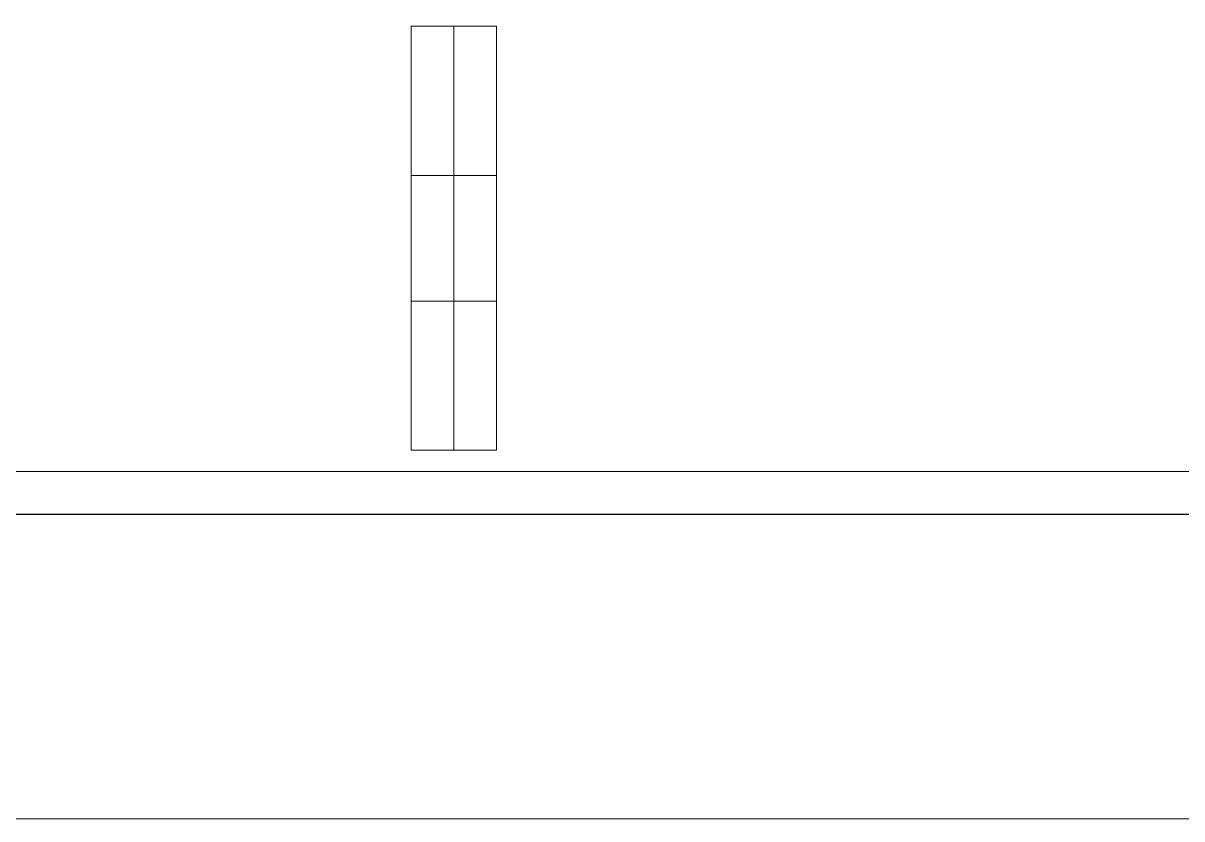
# Model space of a CAD drawing. Header units: millimetres. Extents: x 1256 to 2931, y 3298 to 3694.
# Drawn here: x 2750.621 to 2755.558, y 3400.356 to 3403.748 of the extents above; entities that cross this region are included whole.
import ezdxf

# ---------------------------------------------------------------- set-up
doc = ezdxf.new("R2010")
doc.units = ezdxf.units.MM
doc.layers.get('0').update_dxf_attribs({"color": 250, "lineweight": 5})
for name, color, linetype, lineweight in [('(C)1U - Gestion Cable', 250, 'Continuous', 5), ('Canales', 250, 'Continuous', 25), ('Rack 1 - 2', 250, 'Continuous', 5)]:
    doc.layers.add(name, color=color, linetype=linetype, lineweight=lineweight)

# ---------------------------------------------------------------- blocks, each defined once
blk = doc.blocks.new('1U - Peine Cable Rack')
at = {"layer": '(C)1U - Gestion Cable'}
blk.add_lwpolyline([(-5.8, 37.7), (466.8, 37.7, -0.414214), (471.8, 32.7), (471.8, -1, -0.414214), (466.8, -6), (-5.8, -6, -0.414214), (-10.8, -1), (-10.8, 32.7, -0.414214)], format="xyb", close=True, dxfattribs=at)
for points in [[(162, 35.8), (158, 35.8), (158, 21.8), (162, 21.8)], [(162, 35.8), (166, 35.8), (166, 21.8), (162, 21.8)], [(162, 21.8), (158, 21.8), (158, 10), (162, 10)], [(162, 21.8), (166, 21.8), (166, 10), (162, 10)], [(162, 10), (158, 10), (158, -4), (162, -4)], [(162, 10), (166, 10), (166, -4), (162, -4)]]:
    blk.add_lwpolyline(points, close=True, dxfattribs=at)

msp = doc.modelspace()

# ---------------------------------------------------------------- linework, layer by layer
at = {"layer": 'Canales'}
msp.add_line((2745.3898, 3401.6547), (2765.7197, 3401.6547), dxfattribs=at)
at = {"layer": 'Rack 1 - 2'}
for p, q in [((2752.59, 3400.3559), (2743.6957, 3400.3559)), ((2752.59, 3400.3559), (2758.5195, 3400.3559)), ((2753.5782, 3400.3559), (2757.5312, 3400.3559))]:
    msp.add_line(p, q, dxfattribs=at)

# ---------------------------------------------------------------- block references
at = {"xscale": 0.04542036937861873, "yscale": 0.04542036937861873, "zscale": 0.04542036937861873}
msp.add_blockref('1U - Peine Cable Rack', (2745.0977, 3402.1089), dxfattribs=at)

doc.saveas('drawing.dxf')
